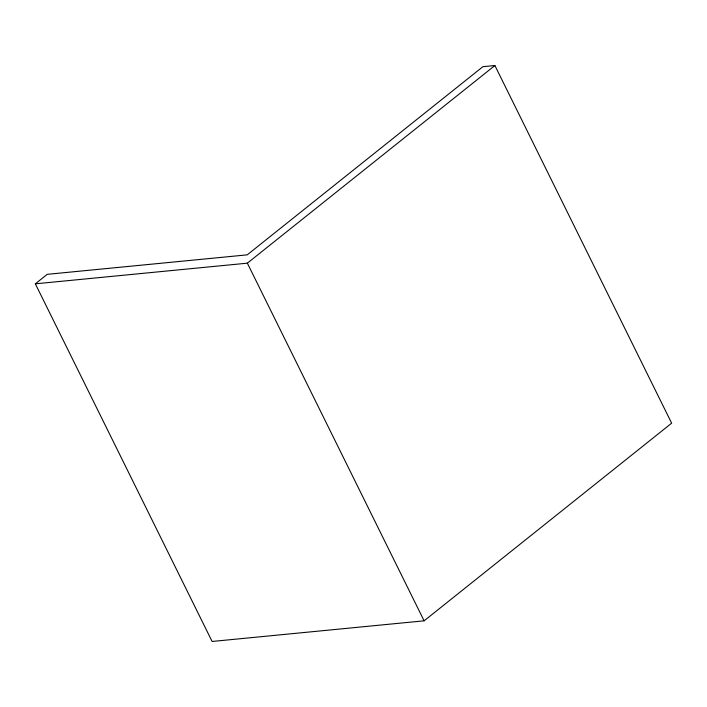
<?xml version="1.0" encoding="UTF-8"?>
<svg xmlns="http://www.w3.org/2000/svg" width="707" height="707" viewBox="0 0 707 707"><rect width="100%" height="100%" fill="white"/><g stroke="black" fill="none" stroke-linecap="round" stroke-linejoin="round"><path stroke-width="1.06" d="M35.35 283.825L47.228 274.334L247.229 254.847L482.89 66.697L494.891 65.53L671.65 423.175L424.112 620.817L212.109 641.47L35.35 283.825L247.353 263.172L494.891 65.53M247.353 263.172L424.112 620.817"/></g></svg>
